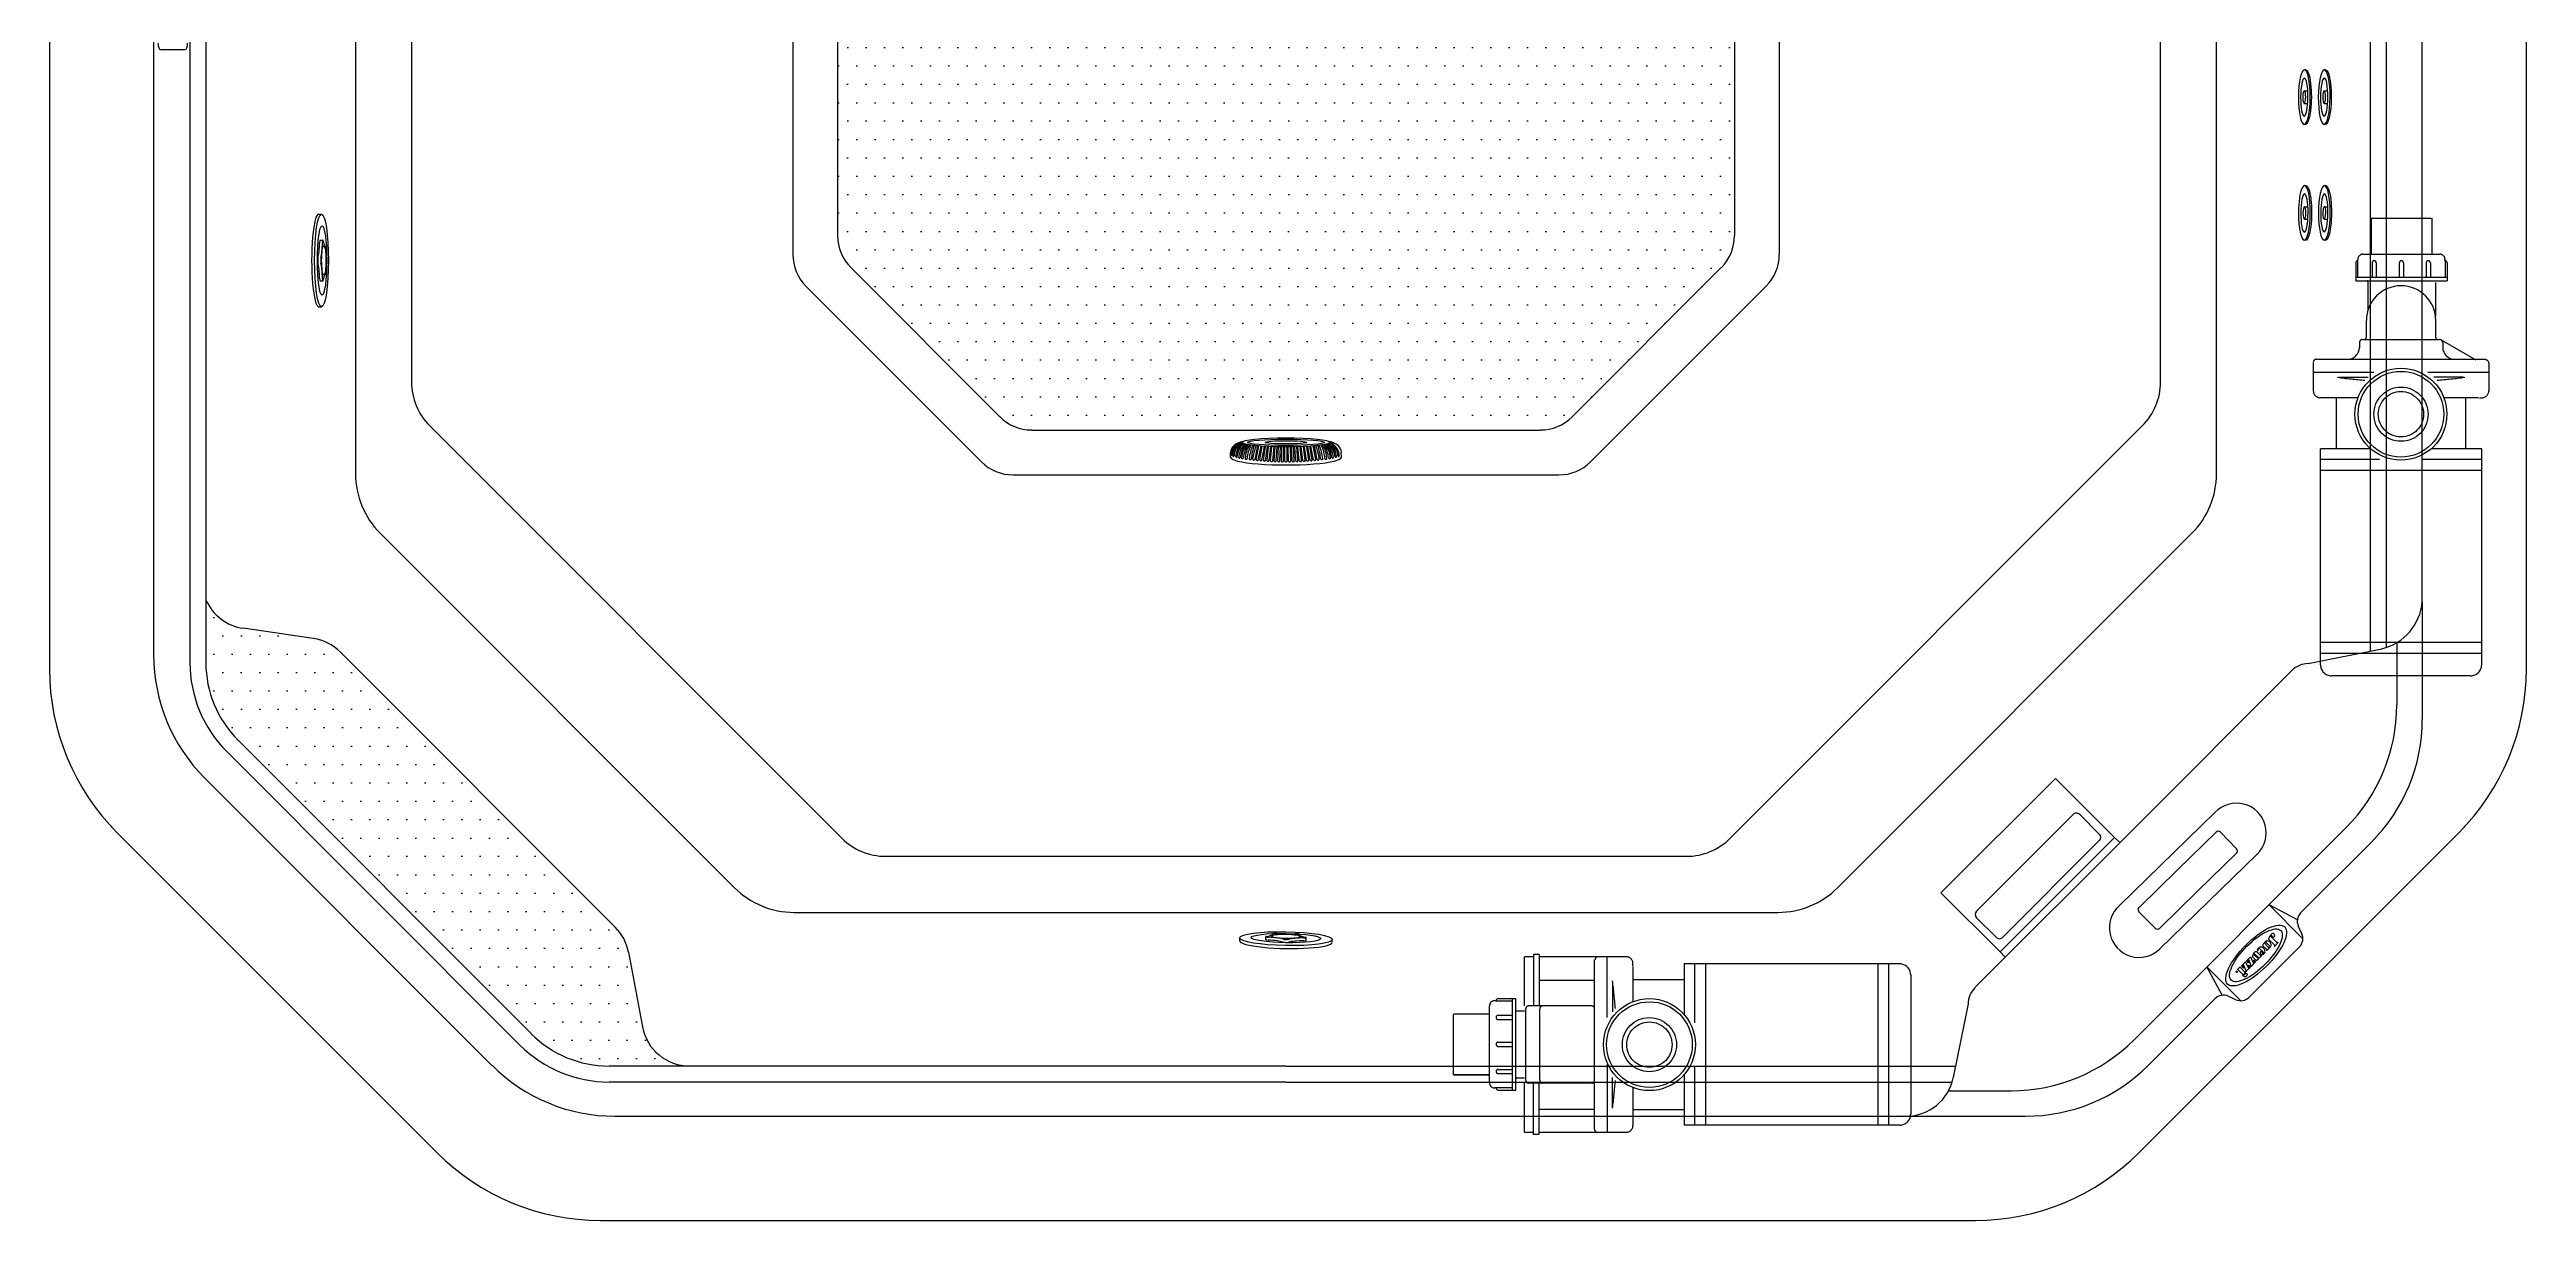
# Model space of a CAD drawing. Header units: millimetres. Extents: x -1154.83 to -1152.69, y 2257 to 2259.14.
# Drawn here: x -1154.829 to -1152.689, y 2256.999 to 2258.011 of the extents above; entities that cross this region are included whole.
import ezdxf
from ezdxf.enums import TextEntityAlignment as Align

# ---------------------------------------------------------------- set-up
doc = ezdxf.new("R2010")
doc.units = ezdxf.units.MM
doc.header["$LTSCALE"] = 10
doc.linetypes.add('HIDDEN', pattern=[0.375, 0.25, -0.125])
doc.layers.add('dim2', color=1, linetype='Continuous')
doc.layers.add('jacuzzi', color=1, linetype='Continuous')
doc.styles.add('ROMANS', font='romans', dxfattribs={"height": 4})
pattern_1 = [(0, (0.64739, 0), (0.0079375, 0.015875), [0, -0.015875])]

msp = doc.modelspace()

# ---------------------------------------------------------------- hatches: boundary and pattern name
at = {"layer": 'dim2'}
h = msp.add_hatch(dxfattribs=at)
h.set_pattern_fill('DOTS', color=256, scale=0.01, style=0)
h.set_pattern_definition(pattern_1)
h.paths.add_polyline_path([(-1154.1485, 2257.8497, 0.198912), (-1154.1372, 2257.8223), (-1154.0082, 2257.6934, 0.198912), (-1153.9808, 2257.682), (-1153.5413, 2257.682, 0.198912), (-1153.5139, 2257.6934), (-1153.385, 2257.8223, 0.198912), (-1153.3736, 2257.8497), (-1153.3736, 2258.2892, 0.198912), (-1153.385, 2258.3166), (-1153.5139, 2258.4456, 0.198912), (-1153.5413, 2258.4569), (-1153.9808, 2258.4569, 0.198912), (-1154.0082, 2258.4456), (-1154.1372, 2258.3166, 0.198912), (-1154.1485, 2258.2892)])
h = msp.add_hatch(dxfattribs=at)
h.set_pattern_fill('DOTS', color=256, scale=0.01, style=0)
h.set_pattern_definition(pattern_1)
h.paths.add_polyline_path([(-1154.4131, 2257.1607, 0.198948), (-1154.3459, 2257.1328), (-1154.2763, 2257.1328, -0.360656), (-1154.3171, 2257.1667), (-1154.3292, 2257.2312, 0.069464), (-1154.3329, 2257.242, 0.080608), (-1154.3407, 2257.2528), (-1154.5781, 2257.4902, 0.198908), (-1154.6074, 2257.5024, -0.035992), (-1154.6015, 2257.502), (-1154.6622, 2257.5108, -0.260397), (-1154.6943, 2257.5354), (-1154.6943, 2257.4813, 0.198876), (-1154.6665, 2257.4141)])

# ---------------------------------------------------------------- linework, layer by layer
at = {"layer": 'jacuzzi'}
for p, q in [((-1154.7394, 2258.6512), (-1154.7394, 2257.4878)), ((-1152.7794, 2257.5338), (-1152.7794, 2258.6512)), ((-1154.565, 2258.4947), (-1154.565, 2257.6443)), ((-1154.5166, 2258.4155), (-1154.5166, 2257.7235)), ((-1154.1873, 2258.3053), (-1154.1873, 2257.8337)), ((-1153.3349, 2258.3053), (-1153.3349, 2257.8337)), ((-1154.1485, 2258.2892), (-1154.1485, 2257.8497)), ((-1153.3736, 2258.2892), (-1153.3736, 2257.8497)), ((-1154.7082, 2258.0695), (-1154.7082, 2257.4813)), ((-1154.6943, 2258.0695), (-1154.6943, 2257.4813)), ((-1153.0055, 2257.7235), (-1153.0055, 2258.0695)), ((-1152.9571, 2257.6443), (-1152.9571, 2258.0695)), ((-1152.8244, 2258.0695), (-1152.8244, 2257.4911)), ((-1152.8106, 2258.0695), (-1152.8106, 2257.4939)), ((-1154.7335, 2258.0106), (-1154.7123, 2258.0106)), ((-1152.8801, 2257.993), (-1152.8812, 2257.993)), ((-1152.8629, 2257.993), (-1152.864, 2257.9931)), ((-1152.8814, 2257.964), (-1152.8784, 2257.964)), ((-1152.8813, 2257.9749), (-1152.8783, 2257.9749)), ((-1152.8642, 2257.964), (-1152.8612, 2257.964)), ((-1152.8641, 2257.9749), (-1152.8611, 2257.9749)), ((-1152.8804, 2257.9459), (-1152.8815, 2257.9459)), ((-1152.8632, 2257.9459), (-1152.8643, 2257.9459)), ((-1152.88, 2257.893), (-1152.881, 2257.893)), ((-1152.8628, 2257.893), (-1152.8638, 2257.8931)), ((-1152.8812, 2257.8749), (-1152.8782, 2257.8749)), ((-1152.864, 2257.8749), (-1152.861, 2257.8749)), ((-1154.5969, 2257.8685), (-1154.5944, 2257.8685)), ((-1152.8812, 2257.864), (-1152.8783, 2257.864)), ((-1152.864, 2257.864), (-1152.8611, 2257.864)), ((-1154.5956, 2257.8459), (-1154.5931, 2257.8459)), ((-1152.8803, 2257.8459), (-1152.8813, 2257.8459)), ((-1152.8631, 2257.8459), (-1152.8641, 2257.8459)), ((-1154.5956, 2257.811), (-1154.5929, 2257.811)), ((-1154.1372, 2257.8223), (-1154.0082, 2257.6934)), ((-1153.5139, 2257.6934), (-1153.385, 2257.8223)), ((-1154.5969, 2257.7885), (-1154.5944, 2257.7885)), ((-1154.1759, 2257.8063), (-1154.0243, 2257.6546)), ((-1153.4979, 2257.6546), (-1153.3462, 2257.8063)), ((-1154.1448, 2257.3295), (-1154.501, 2257.6858)), ((-1154.1448, 2257.3295), (-1154.501, 2257.6858)), ((-1153.9808, 2257.682), (-1153.5413, 2257.682)), ((-1153.3774, 2257.3295), (-1153.0211, 2257.6858)), ((-1153.8089, 2257.6585), (-1153.8089, 2257.6626)), ((-1153.8089, 2257.6585), (-1153.8089, 2257.6626)), ((-1153.7868, 2257.6565), (-1153.7845, 2257.6683)), ((-1153.785, 2257.6563), (-1153.7826, 2257.6681)), ((-1153.7837, 2257.6562), (-1153.7817, 2257.6681)), ((-1153.7819, 2257.6561), (-1153.7798, 2257.6679)), ((-1153.7806, 2257.656), (-1153.7789, 2257.6679)), ((-1153.7788, 2257.6558), (-1153.777, 2257.6678)), ((-1153.7775, 2257.6558), (-1153.7761, 2257.6677)), ((-1153.7757, 2257.6556), (-1153.7742, 2257.6677)), ((-1153.7744, 2257.6556), (-1153.7733, 2257.6676)), ((-1153.7726, 2257.6555), (-1153.7714, 2257.6676)), ((-1153.7713, 2257.6554), (-1153.7705, 2257.6675)), ((-1153.7695, 2257.6554), (-1153.7686, 2257.6675)), ((-1153.7682, 2257.6553), (-1153.7676, 2257.6675)), ((-1153.7663, 2257.6553), (-1153.7657, 2257.6675)), ((-1153.7651, 2257.6553), (-1153.7648, 2257.6674)), ((-1153.7632, 2257.6552), (-1153.7629, 2257.6674)), ((-1153.762, 2257.6552), (-1153.762, 2257.6674)), ((-1153.7601, 2257.6552), (-1153.7601, 2257.6674)), ((-1153.7589, 2257.6552), (-1153.7592, 2257.6674)), ((-1153.757, 2257.6553), (-1153.7573, 2257.6674)), ((-1153.7558, 2257.6553), (-1153.7564, 2257.6675)), ((-1153.7539, 2257.6553), (-1153.7545, 2257.6675)), ((-1153.7527, 2257.6554), (-1153.7536, 2257.6675)), ((-1153.7508, 2257.6554), (-1153.7517, 2257.6675)), ((-1153.7496, 2257.6555), (-1153.7508, 2257.6676)), ((-1153.7477, 2257.6556), (-1153.7489, 2257.6676)), ((-1153.7465, 2257.6556), (-1153.748, 2257.6677)), ((-1153.7446, 2257.6558), (-1153.7461, 2257.6677)), ((-1153.7434, 2257.6558), (-1153.7451, 2257.6678)), ((-1153.7415, 2257.656), (-1153.7432, 2257.6679)), ((-1153.7403, 2257.6561), (-1153.7423, 2257.6679)), ((-1153.7384, 2257.6562), (-1153.7404, 2257.6681)), ((-1153.7372, 2257.6563), (-1153.7395, 2257.6681)), ((-1153.7353, 2257.6565), (-1153.7376, 2257.6683)), ((-1153.7132, 2257.6585), (-1153.7133, 2257.6626)), ((-1153.9969, 2257.6433), (-1153.5253, 2257.6433)), ((-1154.2376, 2257.2868), (-1154.5438, 2257.5929)), ((-1153.2845, 2257.2868), (-1152.9784, 2257.5929)), ((-1152.7794, 2257.5338), (-1152.7794, 2257.4322)), ((-1154.6015, 2257.502), (-1154.6622, 2257.5108)), ((-1154.3407, 2257.2528), (-1154.5781, 2257.4902)), ((-1152.8779, 2257.4803), (-1152.8143, 2257.4931)), ((-1152.8014, 2257.4985), (-1152.8014, 2257.4446)), ((-1152.892, 2257.4744), (-1153.029, 2257.3375)), ((-1154.6763, 2257.4043), (-1154.4229, 2257.1509)), ((-1154.6665, 2257.4141), (-1154.4131, 2257.1607)), ((-1154.6954, 2257.3817), (-1154.4471, 2257.1334)), ((-1153.1952, 2257.2823), (-1153.0963, 2257.3812)), ((-1153.0453, 2257.3303), (-1153.0963, 2257.3812)), ((-1153.1659, 2257.2005), (-1153.029, 2257.3375)), ((-1153.1644, 2257.2666), (-1153.081, 2257.35)), ((-1153.0584, 2257.3331), (-1153.0753, 2257.35)), ((-1153.0411, 2257.2713), (-1152.9585, 2257.3517)), ((-1152.8453, 2257.3385), (-1153.0284, 2257.1554)), ((-1153.1442, 2257.2314), (-1153.0453, 2257.3303)), ((-1153.1442, 2257.2314), (-1153.0453, 2257.3303)), ((-1153.1419, 2257.244), (-1153.0584, 2257.3275)), ((-1153.0411, 2257.326), (-1153.0453, 2257.3303)), ((-1153.0063, 2257.2338), (-1152.9219, 2257.3159)), ((-1152.9908, 2257.3023), (-1152.9575, 2257.3347)), ((-1152.9732, 2257.2842), (-1152.9398, 2257.3166)), ((-1152.9538, 2257.3347), (-1152.9398, 2257.3203)), ((-1152.8845, 2257.265), (-1152.8233, 2257.3262)), ((-1154.1071, 2257.3139), (-1153.7611, 2257.3139)), ((-1154.1071, 2257.3139), (-1153.415, 2257.3139)), ((-1152.9908, 2257.3023), (-1153.0241, 2257.2698)), ((-1153.1442, 2257.2314), (-1153.1952, 2257.2823)), ((-1152.9732, 2257.2842), (-1153.0065, 2257.2517)), ((-1152.8825, 2257.2427), (-1152.9118, 2257.272)), ((-1152.8873, 2257.259), (-1152.9118, 2257.272)), ((-1154.1862, 2257.2655), (-1153.3359, 2257.2655)), ((-1154.1739, 2257.2655), (-1153.7611, 2257.2655)), ((-1153.1475, 2257.244), (-1153.1644, 2257.2609)), ((-1153.0242, 2257.2661), (-1153.0102, 2257.2518)), ((-1152.8834, 2257.2471), (-1152.8865, 2257.2538)), ((-1154.3292, 2257.2312), (-1154.3171, 2257.1667)), ((-1153.8011, 2257.241), (-1153.8011, 2257.2435)), ((-1153.7786, 2257.2419), (-1153.7786, 2257.2444)), ((-1153.7436, 2257.2413), (-1153.7436, 2257.2441)), ((-1153.7211, 2257.2397), (-1153.7211, 2257.2422)), ((-1153.1399, 2257.2271), (-1153.1442, 2257.2314)), ((-1152.8854, 2257.2358), (-1152.9292, 2257.1921)), ((-1152.919, 2257.228), (-1152.9221, 2257.2311)), ((-1152.919, 2257.228), (-1152.9221, 2257.2311)), ((-1152.9219, 2257.2327), (-1152.9215, 2257.2324)), ((-1152.9219, 2257.2327), (-1152.9215, 2257.2324)), ((-1152.9196, 2257.2341), (-1152.9168, 2257.2313)), ((-1152.9196, 2257.2341), (-1152.9168, 2257.2313)), ((-1152.9137, 2257.2334), (-1152.9173, 2257.237)), ((-1152.9137, 2257.2334), (-1152.9173, 2257.237)), ((-1152.916, 2257.2389), (-1152.9162, 2257.2391)), ((-1152.916, 2257.2389), (-1152.9162, 2257.2391)), ((-1152.914, 2257.2329), (-1152.9137, 2257.2332)), ((-1152.914, 2257.2329), (-1152.9137, 2257.2332)), ((-1152.9138, 2257.2326), (-1152.914, 2257.2327)), ((-1152.9138, 2257.2326), (-1152.914, 2257.2327)), ((-1152.9116, 2257.2345), (-1152.9136, 2257.2326)), ((-1152.9116, 2257.2345), (-1152.9136, 2257.2326)), ((-1152.9069, 2257.2371), (-1152.9121, 2257.2423)), ((-1152.9069, 2257.2371), (-1152.9121, 2257.2423)), ((-1152.9117, 2257.2348), (-1152.9116, 2257.2347)), ((-1152.9117, 2257.2348), (-1152.9116, 2257.2347)), ((-1152.9104, 2257.2449), (-1152.9048, 2257.2393)), ((-1152.9104, 2257.2449), (-1152.9048, 2257.2393)), ((-1152.9072, 2257.2367), (-1152.9069, 2257.2371)), ((-1152.9072, 2257.2367), (-1152.9069, 2257.2371)), ((-1152.9071, 2257.2364), (-1152.9072, 2257.2365)), ((-1152.9071, 2257.2364), (-1152.9072, 2257.2365)), ((-1152.9042, 2257.2391), (-1152.9069, 2257.2364)), ((-1152.9042, 2257.2391), (-1152.9069, 2257.2364)), ((-1152.9046, 2257.2393), (-1152.9045, 2257.2394)), ((-1152.9046, 2257.2393), (-1152.9045, 2257.2394)), ((-1152.9043, 2257.2394), (-1152.9042, 2257.2393)), ((-1152.9043, 2257.2394), (-1152.9042, 2257.2393)), ((-1152.9361, 2257.1892), (-1152.9654, 2257.2185)), ((-1152.9524, 2257.194), (-1152.9654, 2257.2185)), ((-1152.9366, 2257.2185), (-1152.939, 2257.2161)), ((-1152.939, 2257.216), (-1152.9389, 2257.2159)), ((-1152.9365, 2257.2185), (-1152.9364, 2257.2184)), ((-1152.9357, 2257.2193), (-1152.934, 2257.2176)), ((-1152.9322, 2257.2228), (-1152.9356, 2257.2193)), ((-1152.934, 2257.2204), (-1152.9315, 2257.2148)), ((-1152.9337, 2257.2178), (-1152.9339, 2257.2176)), ((-1152.9321, 2257.2227), (-1152.9296, 2257.2172)), ((-1152.9278, 2257.2183), (-1152.9314, 2257.2148)), ((-1152.9279, 2257.2271), (-1152.9313, 2257.2237)), ((-1152.9279, 2257.2271), (-1152.9313, 2257.2237)), ((-1152.9313, 2257.2236), (-1152.9297, 2257.222)), ((-1152.9296, 2257.2247), (-1152.9271, 2257.2191)), ((-1152.9293, 2257.2222), (-1152.9296, 2257.222)), ((-1152.9293, 2257.2198), (-1152.9295, 2257.2196)), ((-1152.9278, 2257.2184), (-1152.9292, 2257.2198)), ((-1152.9278, 2257.2271), (-1152.9253, 2257.2215)), ((-1152.9235, 2257.2227), (-1152.927, 2257.2191)), ((-1152.9249, 2257.2241), (-1152.9251, 2257.2239)), ((-1152.9249, 2257.2241), (-1152.9251, 2257.2239)), ((-1152.9235, 2257.2228), (-1152.9248, 2257.2241)), ((-1152.921, 2257.2252), (-1152.9226, 2257.2236)), ((-1152.921, 2257.2252), (-1152.9226, 2257.2236)), ((-1152.9183, 2257.2279), (-1152.9203, 2257.2259)), ((-1152.9183, 2257.2279), (-1152.9203, 2257.2259)), ((-1152.9186, 2257.2282), (-1152.9189, 2257.228)), ((-1152.9186, 2257.2282), (-1152.9189, 2257.228)), ((-1152.9185, 2257.2282), (-1152.9183, 2257.228)), ((-1152.9185, 2257.2282), (-1152.9183, 2257.228)), ((-1153.1718, 2257.1864), (-1153.1846, 2257.1228)), ((-1153.0161, 2257.1334), (-1152.9584, 2257.1911)), ((-1152.9404, 2257.1901), (-1152.9472, 2257.1931)), ((-1153.7611, 2257.1328), (-1154.3459, 2257.1328)), ((-1153.7611, 2257.1328), (-1153.1826, 2257.1328)), ((-1153.7611, 2257.119), (-1154.3459, 2257.119)), ((-1153.7611, 2257.119), (-1153.1856, 2257.119)), ((-1153.1887, 2257.1115), (-1153.1345, 2257.1115)), ((-1154.341, 2257.0895), (-1153.2253, 2257.0895)), ((-1153.2253, 2257.0895), (-1153.1221, 2257.0895))]:
    msp.add_line(p, q, dxfattribs=at)
at = {"layer": 'jacuzzi', "linetype": 'HIDDEN'}
for p, q in [((-1152.8236, 2257.8649), (-1152.8236, 2257.8339)), ((-1152.8236, 2257.8649), (-1152.8236, 2257.8339)), ((-1152.8236, 2257.8649), (-1152.7717, 2257.8649)), ((-1152.8236, 2257.8649), (-1152.7754, 2257.8649)), ((-1152.7791, 2257.8649), (-1152.7754, 2257.8649)), ((-1152.7754, 2257.8649), (-1152.7717, 2257.8649)), ((-1152.7712, 2257.8649), (-1152.7712, 2257.8339)), ((-1152.8351, 2257.814), (-1152.8351, 2257.8294)), ((-1152.8306, 2257.8339), (-1152.7643, 2257.8339)), ((-1152.8306, 2257.8339), (-1152.7642, 2257.8339)), ((-1152.7598, 2257.8282), (-1152.7598, 2257.8294)), ((-1152.7597, 2257.8282), (-1152.7597, 2257.8294)), ((-1152.8369, 2257.814), (-1152.7579, 2257.814)), ((-1152.8369, 2257.811), (-1152.7579, 2257.811)), ((-1152.8264, 2257.8103), (-1152.8264, 2257.8098)), ((-1152.8263, 2257.8095), (-1152.8263, 2257.7858)), ((-1152.7679, 2257.8095), (-1152.7679, 2257.7803)), ((-1152.7597, 2257.8282), (-1152.7597, 2257.814)), ((-1152.8277, 2257.7618), (-1152.8277, 2257.7766)), ((-1152.7676, 2257.7618), (-1152.7676, 2257.7766)), ((-1152.8707, 2257.7431), (-1152.7247, 2257.7431)), ((-1152.8337, 2257.7575), (-1152.8337, 2257.7531)), ((-1152.8308, 2257.7603), (-1152.7646, 2257.7603)), ((-1152.7631, 2257.7599), (-1152.7332, 2257.7426)), ((-1152.7617, 2257.7575), (-1152.7617, 2257.7535)), ((-1152.8735, 2257.7398), (-1152.8735, 2257.7313)), ((-1152.8735, 2257.7326), (-1152.8735, 2257.7159)), ((-1152.8735, 2257.7326), (-1152.8735, 2257.7159)), ((-1152.8735, 2257.732), (-1152.8211, 2257.732)), ((-1152.8518, 2257.7276), (-1152.8262, 2257.7276)), ((-1152.7745, 2257.732), (-1152.7218, 2257.732)), ((-1152.7438, 2257.7276), (-1152.7694, 2257.7276)), ((-1152.7218, 2257.7398), (-1152.7218, 2257.7157)), ((-1152.8654, 2257.7099), (-1152.8675, 2257.7099)), ((-1152.8654, 2257.7099), (-1152.8675, 2257.7099)), ((-1152.8538, 2257.7099), (-1152.8538, 2257.6658)), ((-1152.7418, 2257.6658), (-1152.7418, 2257.7099)), ((-1152.73, 2257.7099), (-1152.7279, 2257.7099)), ((-1152.73, 2257.7099), (-1152.7279, 2257.7099)), ((-1152.8673, 2257.4794), (-1152.8673, 2257.6658)), ((-1152.8238, 2257.6658), (-1152.8673, 2257.6658)), ((-1152.8538, 2257.6658), (-1152.8673, 2257.6658)), ((-1152.728, 2257.6658), (-1152.7717, 2257.6658)), ((-1152.7301, 2257.6658), (-1152.7658, 2257.6658)), ((-1152.728, 2257.6658), (-1152.7658, 2257.6658)), ((-1152.7301, 2257.6658), (-1152.7658, 2257.6658)), ((-1152.728, 2257.4794), (-1152.728, 2257.6658)), ((-1152.8164, 2257.6567), (-1152.8673, 2257.6567)), ((-1152.728, 2257.6472), (-1152.8673, 2257.6472)), ((-1152.728, 2257.6567), (-1152.7791, 2257.6567)), ((-1152.728, 2257.4985), (-1152.8673, 2257.4985)), ((-1152.728, 2257.489), (-1152.8673, 2257.489)), ((-1152.7376, 2257.4699), (-1152.8578, 2257.4699)), ((-1153.5549, 2257.1847), (-1153.5549, 2257.2272)), ((-1153.5473, 2257.2272), (-1153.5549, 2257.2272)), ((-1153.5473, 2257.2292), (-1153.5473, 2257.1847)), ((-1153.5425, 2257.2292), (-1153.5473, 2257.2292)), ((-1153.5425, 2257.2292), (-1153.5425, 2257.1847)), ((-1153.5425, 2257.2273), (-1153.4671, 2257.2273)), ((-1153.4945, 2257.0784), (-1153.4945, 2257.2244)), ((-1153.4835, 2257.1746), (-1153.4835, 2257.2273)), ((-1153.4613, 2257.2191), (-1153.4613, 2257.2212)), ((-1153.4613, 2257.2191), (-1153.4613, 2257.2212)), ((-1153.2309, 2257.2211), (-1153.4172, 2257.2211)), ((-1153.4172, 2257.2211), (-1153.4172, 2257.1774)), ((-1153.4172, 2257.2211), (-1153.4172, 2257.1833)), ((-1153.4172, 2257.219), (-1153.4172, 2257.1833)), ((-1153.4172, 2257.219), (-1153.4172, 2257.1833)), ((-1153.4082, 2257.2211), (-1153.4082, 2257.17)), ((-1153.3986, 2257.2211), (-1153.3986, 2257.0818)), ((-1153.2499, 2257.2211), (-1153.2499, 2257.0818)), ((-1153.2404, 2257.2211), (-1153.2404, 2257.0818)), ((-1153.2213, 2257.2115), (-1153.2213, 2257.0913)), ((-1153.5796, 2257.1892), (-1153.5808, 2257.1892)), ((-1153.5796, 2257.1892), (-1153.5808, 2257.1892)), ((-1153.5796, 2257.1892), (-1153.5654, 2257.1892)), ((-1153.5654, 2257.1121), (-1153.5654, 2257.191)), ((-1153.5624, 2257.1121), (-1153.5624, 2257.191)), ((-1153.5425, 2257.2071), (-1153.4945, 2257.2071)), ((-1153.479, 2257.2053), (-1153.479, 2257.1797)), ((-1153.4172, 2257.2073), (-1153.4613, 2257.2073)), ((-1153.6163, 2257.1778), (-1153.5853, 2257.1778)), ((-1153.6163, 2257.1254), (-1153.6163, 2257.1773)), ((-1153.6163, 2257.1736), (-1153.6163, 2257.1772)), ((-1153.6163, 2257.1699), (-1153.6163, 2257.1736)), ((-1153.6163, 2257.1253), (-1153.6163, 2257.1736)), ((-1153.5853, 2257.1184), (-1153.5853, 2257.1847)), ((-1153.5853, 2257.1184), (-1153.5853, 2257.1847)), ((-1153.5624, 2257.1805), (-1153.5549, 2257.1805)), ((-1153.5539, 2257.1205), (-1153.5539, 2257.1823)), ((-1153.4969, 2257.1847), (-1153.5515, 2257.1847)), ((-1153.5419, 2257.1205), (-1153.5419, 2257.1823)), ((-1153.6163, 2257.1254), (-1153.5853, 2257.1254)), ((-1153.6163, 2257.1253), (-1153.5853, 2257.1253)), ((-1153.5624, 2257.1225), (-1153.5549, 2257.1225)), ((-1153.5617, 2257.1226), (-1153.5612, 2257.1226)), ((-1153.4832, 2257.0756), (-1153.4832, 2257.1346)), ((-1153.479, 2257.0973), (-1153.479, 2257.1229)), ((-1153.4172, 2257.1253), (-1153.4172, 2257.0818)), ((-1153.4082, 2257.1327), (-1153.4082, 2257.0818)), ((-1153.5654, 2257.1139), (-1153.5808, 2257.1139)), ((-1153.5549, 2257.0756), (-1153.5549, 2257.1181)), ((-1153.4969, 2257.1181), (-1153.5515, 2257.1181)), ((-1153.5475, 2257.1181), (-1153.5475, 2257.0737)), ((-1153.5427, 2257.1181), (-1153.5427, 2257.0737)), ((-1153.5427, 2257.0957), (-1153.4945, 2257.0957)), ((-1153.4613, 2257.0953), (-1153.4172, 2257.0953)), ((-1153.4613, 2257.0837), (-1153.4613, 2257.0816)), ((-1153.4613, 2257.0837), (-1153.4613, 2257.0816)), ((-1153.4172, 2257.0953), (-1153.4172, 2257.0818)), ((-1153.2309, 2257.0818), (-1153.4172, 2257.0818)), ((-1153.5549, 2257.0756), (-1153.5475, 2257.0756)), ((-1153.5427, 2257.0737), (-1153.5475, 2257.0737)), ((-1153.5427, 2257.0756), (-1153.4673, 2257.0756)), ((-1153.4917, 2257.0756), (-1153.4832, 2257.0756)), ((-1153.4912, 2257.0756), (-1153.4827, 2257.0756)), ((-1153.4841, 2257.0756), (-1153.4673, 2257.0756))]:
    msp.add_line(p, q, dxfattribs=at)
at = {"layer": 'jacuzzi', "color": 3}
msp.add_lwpolyline([(-1153.0239, 2257.0581), (-1152.7479, 2257.3341, 0.198912), (-1152.6894, 2257.4755), (-1152.6894, 2258.6635, 0.198912), (-1152.7479, 2258.8049), (-1153.0239, 2259.0809, 0.198912), (-1153.1654, 2259.1395), (-1154.3534, 2259.1395, 0.198912), (-1154.4948, 2259.0809), (-1154.7708, 2258.8049, 0.198912), (-1154.8294, 2258.6635), (-1154.8294, 2257.4755, 0.198912), (-1154.7708, 2257.3341), (-1154.4948, 2257.0581, 0.198912), (-1154.3534, 2256.9995), (-1153.1654, 2256.9995, 0.198912)], format="xyb", close=True, dxfattribs=at)
at = {"layer": 'jacuzzi', "linetype": 'HIDDEN'}
for points in [[(-1152.8369, 2257.8264), (-1152.8369, 2257.811)], [(-1152.8227, 2257.8264), (-1152.8227, 2257.814)], [(-1152.8191, 2257.8264), (-1152.8191, 2257.814)], [(-1152.7992, 2257.8264), (-1152.7992, 2257.814)], [(-1152.7956, 2257.8264), (-1152.7956, 2257.814)], [(-1152.776, 2257.8264), (-1152.776, 2257.814)], [(-1152.7724, 2257.8264), (-1152.7724, 2257.814)], [(-1152.7579, 2257.8264), (-1152.7579, 2257.811)], [(-1152.8348, 2257.7099), (-1152.8587, 2257.7099), (-1152.8654, 2257.7099)], [(-1152.8538, 2257.7099), (-1152.8587, 2257.7099), (-1152.8654, 2257.7099)], [(-1152.7307, 2257.7099), (-1152.7607, 2257.7099)], [(-1153.4613, 2257.2184), (-1153.4613, 2257.1884)], [(-1153.5778, 2257.191), (-1153.5624, 2257.191)], [(-1153.5778, 2257.1766), (-1153.5654, 2257.1766)], [(-1153.5778, 2257.173), (-1153.5654, 2257.173)], [(-1153.5778, 2257.1534), (-1153.5654, 2257.1534)], [(-1153.5778, 2257.1498), (-1153.5654, 2257.1498)], [(-1153.5778, 2257.1299), (-1153.5654, 2257.1299)], [(-1153.5778, 2257.1263), (-1153.5654, 2257.1263)], [(-1153.5778, 2257.1121), (-1153.5624, 2257.1121)], [(-1153.4613, 2257.1143), (-1153.4613, 2257.0904), (-1153.4613, 2257.0837)], [(-1153.4613, 2257.0953), (-1153.4613, 2257.0904), (-1153.4613, 2257.0837)]]:
    msp.add_lwpolyline(points, dxfattribs=at)
at = {"layer": 'jacuzzi'}
for points in [[(-1152.9253, 2257.23, 0.062974), (-1152.9261, 2257.2274, 0.257829), (-1152.9259, 2257.2269), (-1152.9227, 2257.2236)], [(-1152.9253, 2257.23, 0.062974), (-1152.9261, 2257.2274, 0.257829), (-1152.9259, 2257.2269), (-1152.9227, 2257.2236)], [(-1152.9204, 2257.2259), (-1152.9243, 2257.2298, 0.135484), (-1152.9244, 2257.2298, 0.597309), (-1152.9249, 2257.2293, 0.11277), (-1152.9249, 2257.2292), (-1152.921, 2257.2253)], [(-1152.9204, 2257.2259), (-1152.9243, 2257.2298, 0.135484), (-1152.9244, 2257.2298, 0.597309), (-1152.9249, 2257.2293, 0.11277), (-1152.9249, 2257.2292), (-1152.921, 2257.2253)], [(-1152.9384, 2257.2159), (-1152.9345, 2257.212, -0.309408), (-1152.9344, 2257.2119, 0.090701), (-1152.9346, 2257.2111, 0.365017), (-1152.9346, 2257.211), (-1152.9344, 2257.211, 0.451807), (-1152.9342, 2257.2111, -0.178007), (-1152.9338, 2257.212)], [(-1152.9339, 2257.2119), (-1152.9319, 2257.2138, 0.414214), (-1152.9319, 2257.2139), (-1152.9322, 2257.2142, 0.414214), (-1152.9323, 2257.2142), (-1152.9325, 2257.214, -0.414214), (-1152.9326, 2257.214), (-1152.9364, 2257.2179)]]:
    msp.add_lwpolyline(points, format="xyb", dxfattribs=at)
msp.add_lwpolyline([(-1152.9152, 2257.2384), (-1152.9124, 2257.2356, 1), (-1152.9114, 2257.2366), (-1152.9142, 2257.2394, 1)], format="xyb", close=True, dxfattribs=at)
msp.add_lwpolyline([(-1152.9152, 2257.2384), (-1152.9124, 2257.2356, 1), (-1152.9114, 2257.2366), (-1152.9142, 2257.2394, 1)], format="xyb", close=True, dxfattribs=at)
at = {"layer": 'jacuzzi', "linetype": 'HIDDEN'}
for centre, radius in [((-1152.7978, 2257.6957), 0.0397), ((-1152.7978, 2257.6957), 0.037), ((-1152.7978, 2257.6957), 0.0234), ((-1152.7978, 2257.6957), 0.0196), ((-1153.4471, 2257.1513), 0.0397), ((-1153.4471, 2257.1513), 0.037), ((-1153.4471, 2257.1513), 0.0234), ((-1153.4471, 2257.1513), 0.0196)]:
    msp.add_circle(centre, radius, dxfattribs=at)
at = {"layer": 'jacuzzi'}
msp.add_circle((-1152.9396, 2257.2142), 0.000616, dxfattribs=at)
for centre, radius, start, end in [((-1154.1485, 2257.8337), 0.0387, 180, 225), ((-1154.1098, 2257.8497), 0.0387, 180, 225), ((-1153.4123, 2257.8497), 0.0387, 315, 0), ((-1153.3736, 2257.8337), 0.0387, 315, 0), ((-1154.4633, 2257.7235), 0.0533, 180, 225), ((-1154.4633, 2257.7235), 0.0533, 180, 225), ((-1153.0588, 2257.7235), 0.0533, 315, 0), ((-1153.9808, 2257.7208), 0.0387, 225, 270), ((-1153.5413, 2257.7208), 0.0387, 270, 315), ((-1154.4924, 2257.6443), 0.0726, 180, 225), ((-1153.9969, 2257.682), 0.0387, 225, 270), ((-1153.5253, 2257.682), 0.0387, 270, 315), ((-1153.0297, 2257.6443), 0.0726, 315, 0), ((-1154.6562, 2257.5519), 0.0415, 203.3716, 261.7537), ((-1152.8248, 2257.5375), 0.0456, 283.2613, 355.3683), ((-1154.5894, 2257.4878), 0.15, 180, 225), ((-1154.6074, 2257.4609), 0.0415, 45, 81.7537), ((-1154.5992, 2257.4813), 0.1089, 180, 225), ((-1154.5992, 2257.4813), 0.0951, 180, 225), ((-1152.8779, 2257.4604), 0.0199, 90, 135), ((-1152.9514, 2257.4446), 0.15, 315, 0), ((-1152.9294, 2257.4322), 0.15, 315, 0), ((-1152.9398, 2257.3342), 0.0256, 314.2233, 136.8487), ((-1153.0782, 2257.3472), 0.004, 45, 135.0079), ((-1154.1071, 2257.3672), 0.0533, 225, 270), ((-1153.415, 2257.3672), 0.0533, 270, 315), ((-1153.0612, 2257.3303), 0.004, 315.0079, 45), ((-1152.9556, 2257.3329), 0.00262, 44.2233, 134.2233), ((-1152.9417, 2257.3185), 0.00262, 314.2233, 44.2233), ((-1154.1862, 2257.3381), 0.0726, 225, 270), ((-1153.3359, 2257.3381), 0.0726, 270, 315), ((-1154.37, 2257.2235), 0.0415, 10.6715, 45), ((-1153.1616, 2257.2637), 0.004, 135.0079, 225), ((-1153.0241, 2257.2522), 0.0256, 131.5978, 314.2233), ((-1153.0223, 2257.268), 0.00262, 134.2233, 224.2233), ((-1153.0083, 2257.2536), 0.00262, 224.2233, 314.2233), ((-1152.8774, 2257.2579), 0.01, 135, 204.444), ((-1153.1447, 2257.2468), 0.004, 225, 315.0079), ((-1152.9223, 2257.2286), 0.00326, 129.0714, 154.8479), ((-1152.9223, 2257.2286), 0.00326, 129.0714, 154.8479), ((-1152.9233, 2257.2299), 0.00166, 44.9978, 132.921), ((-1152.9233, 2257.2299), 0.00166, 44.9978, 132.921), ((-1152.9183, 2257.2324), 0.00362, 160.0009, 173.9067), ((-1152.9183, 2257.2324), 0.00362, 160.0009, 173.9067), ((-1152.9218, 2257.2328), 0.0000882, 174.1289, 224.9978), ((-1152.9218, 2257.2328), 0.0000882, 174.1289, 224.9978), ((-1152.9187, 2257.2322), 0.00331, 106.6801, 154.341), ((-1152.9187, 2257.2322), 0.00331, 106.6801, 154.341), ((-1152.9215, 2257.2324), 0.0000882, 224.9978, 9.8562), ((-1152.9215, 2257.2324), 0.0000882, 224.9978, 9.8562), ((-1152.9197, 2257.2328), 0.0017, 160.2681, 189.8562), ((-1152.9197, 2257.2328), 0.0017, 160.2681, 189.8562), ((-1152.9194, 2257.2326), 0.00206, 123.575, 159.2174), ((-1152.9194, 2257.2326), 0.00206, 123.575, 159.2174), ((-1152.9202, 2257.2337), 0.000718, 39.0521, 117.5367), ((-1152.9202, 2257.2337), 0.000718, 39.0521, 117.5367), ((-1152.9187, 2257.2321), 0.00346, 352.1291, 107.2649), ((-1152.9187, 2257.2321), 0.00346, 352.1291, 107.2649), ((-1152.918, 2257.2305), 0.00138, 159.3914, 250.905), ((-1152.918, 2257.2305), 0.00138, 159.3914, 250.905), ((-1152.9184, 2257.2305), 0.00107, 335.2811, 155.7321), ((-1152.9184, 2257.2305), 0.00107, 335.2811, 155.7321), ((-1152.9178, 2257.2315), 0.00245, 254.525, 312.4996), ((-1152.9178, 2257.2315), 0.00245, 254.525, 312.4996), ((-1152.9171, 2257.2299), 0.000324, 154.0273, 269.085), ((-1152.9171, 2257.2299), 0.000324, 154.0273, 269.085), ((-1152.9117, 2257.2355), 0.0058, 141.2838, 165.084), ((-1152.9117, 2257.2355), 0.0058, 141.2838, 165.084), ((-1152.9172, 2257.2303), 0.000756, 275.7788, 321.3392), ((-1152.9172, 2257.2303), 0.000756, 275.7788, 321.3392), ((-1152.9179, 2257.2302), 0.00152, 15.4351, 44.0102), ((-1152.9179, 2257.2302), 0.00152, 15.4351, 44.0102), ((-1152.9173, 2257.2304), 0.000896, 322.1098, 12.2404), ((-1152.9173, 2257.2304), 0.000896, 322.1098, 12.2404), ((-1152.9183, 2257.2319), 0.00309, 313.5974, 353.9505), ((-1152.9183, 2257.2319), 0.00309, 313.5974, 353.9505), ((-1152.9136, 2257.2384), 0.00237, 93.3976, 169.2283), ((-1152.9136, 2257.2384), 0.00237, 93.3976, 169.2283), ((-1152.9139, 2257.2328), 0.000142, 134.9978, 224.9978), ((-1152.9139, 2257.2328), 0.000142, 134.9978, 224.9978), ((-1152.9134, 2257.2374), 0.00342, 351.3011, 96.4834), ((-1152.9134, 2257.2374), 0.00342, 351.3011, 96.4834), ((-1152.9137, 2257.2327), 0.000142, 224.9978, 314.9978), ((-1152.9137, 2257.2327), 0.000142, 224.9978, 314.9978), ((-1152.9138, 2257.2333), 0.000142, 314.9978, 44.9978), ((-1152.9138, 2257.2333), 0.000142, 314.9978, 44.9978), ((-1152.8971, 2257.2375), 0.0158, 150.5582, 161.8422), ((-1152.8971, 2257.2375), 0.0158, 150.5582, 161.8422), ((-1152.912, 2257.2424), 0.000142, 163.8209, 224.9978), ((-1152.912, 2257.2424), 0.000142, 163.8209, 224.9978), ((-1152.9116, 2257.2348), 0.0000708, 96.4531, 224.9978), ((-1152.9116, 2257.2348), 0.0000708, 96.4531, 224.9978), ((-1152.9122, 2257.237), 0.00217, 284.9208, 357.2739), ((-1152.9122, 2257.237), 0.00217, 284.9208, 357.2739), ((-1152.9117, 2257.2346), 0.000142, 314.9978, 44.9978), ((-1152.9117, 2257.2346), 0.000142, 314.9978, 44.9978), ((-1152.9062, 2257.2426), 0.00536, 125.1732, 150.4161), ((-1152.9062, 2257.2426), 0.00536, 125.1732, 150.4161), ((-1152.9101, 2257.2452), 0.000353, 111.126, 162.2007), ((-1152.9101, 2257.2452), 0.000353, 111.126, 162.2007), ((-1152.91, 2257.2451), 0.000469, 162.2007, 181.5267), ((-1152.91, 2257.2451), 0.000469, 162.2007, 181.5267), ((-1152.9101, 2257.2452), 0.000439, 185.2177, 216.1421), ((-1152.9101, 2257.2452), 0.000439, 185.2177, 216.1421), ((-1152.9101, 2257.245), 0.000515, 60.7729, 111.126), ((-1152.9101, 2257.245), 0.000515, 60.7729, 111.126), ((-1152.91, 2257.2452), 0.000353, 14.386, 60.7729), ((-1152.91, 2257.2452), 0.000353, 14.386, 60.7729), ((-1152.9083, 2257.2456), 0.00143, 194.386, 348.2354), ((-1152.9083, 2257.2456), 0.00143, 194.386, 348.2354), ((-1152.9085, 2257.2459), 0.00141, 99.8066, 125.1732), ((-1152.9085, 2257.2459), 0.00141, 99.8066, 125.1732), ((-1152.9085, 2257.2456), 0.00164, 347.9781, 99.8066), ((-1152.9085, 2257.2456), 0.00164, 347.9781, 99.8066), ((-1152.9071, 2257.2366), 0.000142, 134.9978, 224.9978), ((-1152.9071, 2257.2366), 0.000142, 134.9978, 224.9978), ((-1152.907, 2257.2365), 0.000142, 224.9978, 314.9978), ((-1152.907, 2257.2365), 0.000142, 224.9978, 314.9978), ((-1152.9047, 2257.2394), 0.000142, 224.9978, 314.9978), ((-1152.9047, 2257.2394), 0.000142, 224.9978, 314.9978), ((-1152.9044, 2257.2393), 0.000142, 44.9978, 134.9978), ((-1152.9044, 2257.2393), 0.000142, 44.9978, 134.9978), ((-1152.9043, 2257.2392), 0.000142, 314.9978, 44.9978), ((-1152.9043, 2257.2392), 0.000142, 314.9978, 44.9978), ((-1152.8925, 2257.2429), 0.01, 315, 24.444), ((-1152.9389, 2257.216), 0.0000708, 134.9978, 224.9978), ((-1152.9388, 2257.2159), 0.0000708, 224.9978, 318.6089), ((-1152.9386, 2257.2157), 0.000283, 44.9978, 138.6089), ((-1152.9365, 2257.2185), 0.0000708, 44.9978, 134.9978), ((-1152.9362, 2257.2181), 0.000283, 127.1701, 224.9978), ((-1152.9364, 2257.2183), 0.0000708, 307.1701, 44.9978), ((-1152.9356, 2257.2193), 0.0000708, 134.9978, 224.9978), ((-1152.9324, 2257.2195), 0.00203, 159.8253, 228.775), ((-1152.9327, 2257.2192), 0.00189, 139.0721, 146.2196), ((-1152.9341, 2257.2203), 0.0000882, 23.9274, 139.0721), ((-1152.934, 2257.2177), 0.0000708, 224.9978, 314.9978), ((-1152.9338, 2257.2179), 0.0000882, 314.9978, 48.775), ((-1152.9322, 2257.2227), 0.0000882, 23.9274, 134.9978), ((-1152.9314, 2257.2148), 0.0000708, 203.9274, 314.9978), ((-1152.9313, 2257.2236), 0.0000708, 134.9978, 224.9978), ((-1152.9313, 2257.2236), 0.0000708, 134.9978, 224.9978), ((-1152.928, 2257.2238), 0.00203, 159.8253, 228.775), ((-1152.9283, 2257.2235), 0.00189, 139.0721, 146.2196), ((-1152.9283, 2257.2235), 0.00189, 139.0721, 146.2196), ((-1152.9297, 2257.2247), 0.0000882, 23.9274, 139.0721), ((-1152.9297, 2257.2247), 0.0000882, 23.9274, 139.0721), ((-1152.9296, 2257.222), 0.0000708, 224.9978, 314.9978), ((-1152.9296, 2257.2172), 0.0000882, 203.9274, 305.3352), ((-1152.9294, 2257.2195), 0.0000708, 134.9978, 220.0566), ((-1152.931, 2257.2182), 0.00199, 355.1551, 40.0566), ((-1152.9302, 2257.2182), 0.00124, 305.3352, 354.0026), ((-1152.9294, 2257.2223), 0.0000882, 314.9978, 48.775), ((-1152.9292, 2257.2197), 0.0000708, 44.9978, 134.9978), ((-1152.9278, 2257.227), 0.0000882, 23.9274, 134.9978), ((-1152.9278, 2257.227), 0.0000882, 23.9274, 134.9978), ((-1152.9279, 2257.2184), 0.0000708, 314.9978, 44.9978), ((-1152.9271, 2257.2192), 0.0000708, 203.9274, 314.9978), ((-1152.9252, 2257.2216), 0.0000882, 203.9274, 305.3352), ((-1152.9259, 2257.2225), 0.00124, 305.3352, 354.0026), ((-1152.9251, 2257.2239), 0.0000708, 134.9978, 220.0566), ((-1152.9251, 2257.2239), 0.0000708, 134.9978, 220.0566), ((-1152.9266, 2257.2226), 0.00199, 355.1551, 40.0566), ((-1152.9249, 2257.2241), 0.0000708, 44.9978, 134.9978), ((-1152.9249, 2257.2241), 0.0000708, 44.9978, 134.9978), ((-1152.9235, 2257.2227), 0.0000708, 314.9978, 44.9978), ((-1152.9226, 2257.2236), 0.0000708, 224.9978, 314.9978), ((-1152.9226, 2257.2236), 0.0000708, 224.9978, 314.9978), ((-1152.921, 2257.2253), 0.0000708, 314.9978, 44.9978), ((-1152.921, 2257.2253), 0.0000708, 314.9978, 44.9978), ((-1152.9203, 2257.2259), 0.0000708, 224.9978, 314.9978), ((-1152.9203, 2257.2259), 0.0000708, 224.9978, 314.9978), ((-1152.9189, 2257.228), 0.0000708, 224.9978, 314.9978), ((-1152.9189, 2257.228), 0.0000708, 224.9978, 314.9978), ((-1152.9186, 2257.2282), 0.0000708, 44.9978, 134.9978), ((-1152.9186, 2257.2282), 0.0000708, 44.9978, 134.9978), ((-1152.9183, 2257.2279), 0.0000708, 314.9978, 44.9978), ((-1152.9183, 2257.2279), 0.0000708, 314.9978, 44.9978), ((-1153.1518, 2257.1864), 0.0199, 135, 180), ((-1152.9513, 2257.184), 0.01, 65.556, 135), ((-1152.9363, 2257.1992), 0.01, 245.556, 315), ((-1154.2763, 2257.1743), 0.0415, 190.6715, 270), ((-1154.3459, 2257.2279), 0.1089, 225, 270), ((-1154.3459, 2257.2279), 0.0951, 225, 270), ((-1153.1345, 2257.2615), 0.15, 270, 315), ((-1154.341, 2257.2395), 0.15, 225, 270), ((-1153.2253, 2257.131), 0.0415, 270, 348.5547), ((-1153.1221, 2257.2395), 0.15, 270, 315)]:
    msp.add_arc(centre, radius, start, end, dxfattribs=at)
at = {"layer": 'jacuzzi', "linetype": 'HIDDEN'}
for centre, radius, start, end in [((-1152.8306, 2257.8294), 0.0045, 90, 180), ((-1152.7642, 2257.8294), 0.0045, 0, 90), ((-1152.8351, 2257.8264), 0.0018, 90, 180), ((-1152.8271, 2257.8103), 0.000743, 0, 75.1417), ((-1152.8209, 2257.8264), 0.0018, 0, 180), ((-1152.7974, 2257.8264), 0.0018, 0, 180), ((-1152.7742, 2257.8264), 0.0018, 0, 180), ((-1152.7597, 2257.8264), 0.0018, 0, 90), ((-1152.7977, 2257.7766), 0.03, 0, 180), ((-1152.8707, 2257.7403), 0.00286, 90, 180), ((-1152.8441, 2257.7535), 0.0104, 270, 0), ((-1152.8308, 2257.7575), 0.00286, 90, 180), ((-1152.8292, 2257.7618), 0.00145, 270, 0), ((-1152.7662, 2257.7618), 0.00145, 180, 270), ((-1152.7646, 2257.7575), 0.00286, 0, 90), ((-1152.7513, 2257.7535), 0.0104, 180, 270), ((-1152.7973, 2258.1418), 0.4179, 262.3703, 265.6636), ((-1152.7982, 2258.1418), 0.4179, 274.3364, 277.6297), ((-1152.7247, 2257.7398), 0.00286, 0, 90), ((-1152.8675, 2257.7159), 0.00601, 180, 270), ((-1152.8675, 2257.7159), 0.00601, 180, 270), ((-1152.7279, 2257.7159), 0.00601, 270, 0), ((-1152.7279, 2257.7159), 0.00601, 270, 0), ((-1152.8578, 2257.4794), 0.00954, 180, 270), ((-1152.7376, 2257.4794), 0.00954, 270, 0), ((-1153.4912, 2257.2244), 0.00286, 90, 180), ((-1153.4673, 2257.2212), 0.00601, 0, 90), ((-1153.4673, 2257.2212), 0.00601, 0, 90), ((-1153.2309, 2257.2115), 0.00954, 0, 90), ((-1153.5808, 2257.1847), 0.0045, 90, 180), ((-1153.5778, 2257.1892), 0.0018, 90, 180), ((-1153.8932, 2257.1509), 0.4179, 4.3364, 7.6297), ((-1153.5778, 2257.1748), 0.0018, 90, 270), ((-1153.5515, 2257.1823), 0.0024, 90, 180), ((-1153.5395, 2257.1823), 0.0024, 90, 180), ((-1153.4969, 2257.1823), 0.0024, 0, 90), ((-1153.5778, 2257.1516), 0.0018, 90, 270), ((-1153.5778, 2257.1281), 0.0018, 90, 270), ((-1153.5617, 2257.1218), 0.000743, 90, 180), ((-1153.5808, 2257.1184), 0.0045, 180, 270), ((-1153.5778, 2257.1139), 0.0018, 180, 270), ((-1153.5515, 2257.1205), 0.0024, 180, 270), ((-1153.5395, 2257.1205), 0.0024, 180, 270), ((-1153.4969, 2257.1205), 0.0024, 270, 0), ((-1153.8932, 2257.1518), 0.4179, 352.3703, 355.6636), ((-1153.4673, 2257.0816), 0.00601, 270, 0), ((-1153.4673, 2257.0816), 0.00601, 270, 0), ((-1153.2309, 2257.0913), 0.00954, 270, 0), ((-1153.4917, 2257.0784), 0.00286, 180, 270), ((-1153.4917, 2257.0784), 0.00286, 180, 270)]:
    msp.add_arc(centre, radius, start, end, dxfattribs=at)
at = {"layer": 'jacuzzi'}
for centre, major_axis, ratio, start_param, end_param in [((-1154.7335, 2258.016), (0, 0.00545), 0.4, 1.570796, 3.141593), ((-1154.7123, 2258.016), (0, 0.00545), 0.4, 3.141593, 4.712389), ((-1154.5969, 2257.8285), (0, 0.04), 0.15, 0, 3.141593), ((-1154.5944, 2257.8285), (0, 0.04), 0.15, -1.570796, 4.712389), ((-1154.5939, 2257.8285), (0, 0.03), 0.133333, 4.712389, 10.995574), ((-1154.5972, 2257.8285), (0, 0.00268), 0.15, 0.506677, 2.634916), ((-1154.5988, 2257.8474), (0, 0.019), 0.15, 3.648269, 4.519872), ((-1154.5956, 2257.8433), (0, 0.00268), 0.15, 0, 1.378279), ((-1154.5947, 2257.8285), (0, 0.00268), 0.15, 0.506677, 2.634916), ((-1154.5963, 2257.8474), (0, 0.019), 0.15, 3.648269, 4.519872), ((-1154.5924, 2257.8285), (0, 0.0125), 0.15, -1.570796, 4.712389), ((-1154.5931, 2257.8433), (0, 0.00268), 0.15, -0.74996, 1.378279), ((-1154.5909, 2257.8591), (0, 0.019), 0.15, 2.391632, 3.263235), ((-1154.5905, 2257.8376), (0, 0.00268), 0.15, 4.276588, 6.404827), ((-1154.5876, 2257.8285), (0, 0.019), 0.15, 1.134995, 2.006598), ((-1154.5988, 2257.8095), (0, 0.019), 0.15, -1.378279, -0.506677), ((-1154.5956, 2257.8136), (0, 0.00268), 0.15, 1.763314, 3.141593), ((-1154.5963, 2257.8095), (0, 0.019), 0.15, -1.378279, -0.506677), ((-1154.5931, 2257.8136), (0, 0.00268), 0.15, 1.763314, 3.891553), ((-1154.5909, 2257.7978), (0, 0.019), 0.15, -0.121642, 0.74996), ((-1154.5905, 2257.8193), (0, 0.00268), 0.15, 3.019951, 5.14819), ((-1153.793, 2257.6618), (-0.0157, 0), 0.7, -1.167241, 0.129394), ((-1153.7611, 2257.6585), (0.0479, 0), 0.138815, 3.139581, 6.286647), ((-1153.7946, 2257.6625), (0.0143, 0), 0.7, 1.841163, 3.132866), ((-1153.8082, 2257.6604), (-0.000416, 0), 0.7, 0.090665, 3.129019), ((-1153.7906, 2257.6612), (0.0172, 0), 0.7, 2.0844, 3.210572), ((-1153.7863, 2257.6602), (-0.0208, 0), 0.7, -0.910513, 0.028721), ((-1153.8065, 2257.6597), (-0.000585, 0), 0.7, -0.37838, 3.013842), ((-1153.7827, 2257.6597), (0.0232, 0), 0.7, 2.344517, 3.145644), ((-1153.804, 2257.6589), (-0.000585, 0), 0.7, -0.37838, 3.013842), ((-1153.7771, 2257.6585), (-0.0275, 0), 0.7, -0.686254, -0.029231), ((-1153.7719, 2257.6577), (0.0316, 0), 0.7, 2.532603, 3.088877), ((-1153.8014, 2257.6583), (-0.00074, 0), 0.7, -0.293364, 2.920991), ((-1153.7669, 2257.6567), (-0.0353, 0), 0.7, -0.566373, -0.069084), ((-1153.7559, 2257.6557), (0.0449, 0), 0.7, 2.674417, 3.061455), ((-1153.7589, 2257.6564), (0.0406, 0), 0.7, 2.658482, 3.083173), ((-1153.7987, 2257.6579), (-0.000813, 0), 0.7, -0.223491, 3.148544), ((-1153.7427, 2257.6553), (0.0553, 0), 0.7, 2.766836, 3.073388), ((-1153.7955, 2257.6574), (0.000844, 0), 0.7, 2.79425, 6.470608), ((-1153.7544, 2257.6573), (-0.0419, 0), 0.7, -0.416482, -0.009703), ((-1153.7495, 2257.6573), (0.0451, 0), 0.7, 2.762617, 3.135378), ((-1153.7611, 2257.6714), (0.0333, 0), 0.080062, 3.141593, 9.424778), ((-1153.792, 2257.6571), (-0.000912, 0), 0.7, -0.236762, 3.012936), ((-1153.7222, 2257.6537), (-0.0709, 0), 0.7, -0.309184, -0.071824), ((-1153.686, 2257.6517), (0.1054, 0), 0.7, 2.910336, 3.07013), ((-1153.652, 2257.6465), (0.1387, 0), 0.7, 2.913105, 3.034632), ((-1153.3533, 2257.6162), (-0.4386, 0), 0.7, -0.170679, -0.132149), ((-1153.7611, 2257.6714), (0.018, 0), 0.078641, 3.141593, 9.424778), ((-1154.1688, 2257.6162), (-0.4386, 0), 0.7, 3.273742, 3.312269), ((-1153.8702, 2257.6465), (-0.1387, 0), 0.7, 3.248553, 3.370071), ((-1153.8362, 2257.6517), (-0.1054, 0), 0.7, 3.213056, 3.372836), ((-1153.8, 2257.6537), (0.0709, 0), 0.7, 0.071824, 0.309161), ((-1153.7301, 2257.6571), (0.000912, 0), 0.7, 3.270249, 6.519947), ((-1153.7726, 2257.6573), (-0.0451, 0), 0.7, 3.147807, 3.520528), ((-1153.7678, 2257.6573), (0.0419, 0), 0.7, 0.009703, 0.416433), ((-1153.7795, 2257.6553), (0.0553, 0), 0.7, 0.068204, 0.374714), ((-1153.7267, 2257.6574), (-0.000844, 0), 0.7, -0.187423, 3.488936), ((-1153.7632, 2257.6564), (0.0406, 0), 0.7, 0.058419, 0.483046), ((-1153.7662, 2257.6557), (-0.0449, 0), 0.7, 3.22173, 3.6087), ((-1153.7552, 2257.6567), (-0.0353, 0), 0.7, 3.210677, 3.707867), ((-1153.7503, 2257.6577), (-0.0316, 0), 0.7, 3.194308, 3.750441), ((-1153.7235, 2257.6579), (-0.000813, 0), 0.7, -0.006952, 3.365084), ((-1153.7275, 2257.6625), (-0.0143, 0), 0.7, 3.150319, 4.440941), ((-1153.745, 2257.6585), (0.0275, 0), 0.7, 0.029231, 0.682882), ((-1153.7359, 2257.6602), (0.0208, 0), 0.7, -0.028721, 0.90946), ((-1153.7394, 2257.6597), (-0.0232, 0), 0.7, 3.137541, 3.928281), ((-1153.7207, 2257.6583), (0.00074, 0), 0.7, 3.362194, 6.57655), ((-1153.7181, 2257.6589), (0.000585, 0), 0.7, 3.269343, 6.661565), ((-1153.7156, 2257.6597), (0.000585, 0), 0.7, 3.269343, 6.661565), ((-1153.789, 2257.6567), (-0.000916, 0), 0.7, -0.210898, 3.025302), ((-1153.7859, 2257.6564), (0.00092, 0), 0.7, 2.956199, 6.179235), ((-1153.7828, 2257.6561), (0.000925, 0), 0.7, 2.981336, 6.19156), ((-1153.7797, 2257.6559), (-0.000929, 0), 0.7, -0.135494, 3.062287), ((-1153.7766, 2257.6557), (0.000934, 0), 0.7, 3.030483, 6.216205), ((-1153.7735, 2257.6555), (-0.000938, 0), 0.7, -0.08711, 3.086952), ((-1153.7704, 2257.6554), (-0.000943, 0), 0.7, -0.063498, 3.099314), ((-1153.7673, 2257.6553), (0.000948, 0), 0.7, 3.101314, 6.2533), ((-1153.7642, 2257.6552), (0.000952, 0), 0.7, 3.124139, 6.265732), ((-1153.7611, 2257.6552), (-0.000952, 0), 0.7, 0, 3.141593), ((-1153.758, 2257.6552), (0.000952, 0), 0.7, 3.159046, 6.300639), ((-1153.7548, 2257.6553), (0.000948, 0), 0.7, 3.171478, 6.323464), ((-1153.7517, 2257.6554), (0.000943, 0), 0.7, 3.183872, 6.346683), ((-1153.7486, 2257.6555), (0.000938, 0), 0.7, 3.196234, 6.370295), ((-1153.7455, 2257.6557), (-0.000934, 0), 0.7, 0.06698, 3.252702), ((-1153.7424, 2257.6559), (0.000929, 0), 0.7, 3.220898, 6.418679), ((-1153.7393, 2257.6561), (-0.000925, 0), 0.7, 0.091626, 3.30185), ((-1153.7362, 2257.6564), (-0.00092, 0), 0.7, 0.103951, 3.326987), ((-1153.7332, 2257.6567), (0.000916, 0), 0.7, 3.257883, 6.494083), ((-1153.7611, 2257.2403), (-0.04, 0.0007), 0.15, 0, 3.141593), ((-1153.7611, 2257.2428), (-0.04, 0.0007), 0.15, 4.712389, 10.995574), ((-1153.7611, 2257.2433), (-0.03, 0.0005), 0.133333, 4.712389, 10.995574), ((-1153.7759, 2257.2444), (-0.00268, 0.00005), 0.15, -0.74996, 1.378279), ((-1153.7759, 2257.2419), (-0.00268, 0.00005), 0.15, 0, 1.378279), ((-1153.7917, 2257.2469), (-0.019, 0.0003), 0.15, 2.391632, 3.263235), ((-1153.7801, 2257.2413), (-0.019, 0.0003), 0.15, 3.648269, 4.519872), ((-1153.7801, 2257.2388), (-0.019, 0.0003), 0.15, 3.648269, 4.519872), ((-1153.7611, 2257.2448), (-0.0125, 0.0002), 0.15, -1.570796, 4.712389), ((-1153.7702, 2257.2469), (-0.00268, 0.00005), 0.15, 4.276588, 6.404827), ((-1153.761, 2257.2497), (-0.019, 0.0003), 0.15, 1.134995, 2.006598), ((-1153.7611, 2257.24), (-0.00268, 0.00005), 0.15, 0.506677, 2.634916), ((-1153.7611, 2257.2425), (-0.00268, 0.00005), 0.15, 0.506677, 2.634916), ((-1153.7422, 2257.2406), (-0.019, 0.0003), 0.15, -1.378279, -0.506677), ((-1153.7422, 2257.2381), (-0.019, 0.0003), 0.15, -1.378279, -0.506677), ((-1153.7519, 2257.2466), (-0.00268, 0.00005), 0.15, 3.019951, 5.14819), ((-1153.7304, 2257.2458), (-0.019, 0.0003), 0.15, -0.121642, 0.74996), ((-1153.7463, 2257.2439), (-0.00268, 0.00005), 0.15, 1.763314, 3.891553), ((-1153.7463, 2257.2414), (-0.00268, 0.00005), 0.15, 1.763314, 3.141593)]:
    msp.add_ellipse(centre, major_axis=major_axis, ratio=ratio, start_param=start_param, end_param=end_param, dxfattribs=at)
at = {"layer": 'jacuzzi', "extrusion": (0, 0, -1)}
for centre, major_axis, ratio, start_param, end_param in [((-1152.8813, 2257.9695), (0.0001, 0.0236), 0.215976, 4.712389, 10.995574), ((-1152.8813, 2257.9695), (0.0001, 0.0165), 0.190822, 4.712389, 10.995574), ((-1152.8803, 2257.9695), (0.0001, 0.0236), 0.215976, 0, 3.141593), ((-1152.8641, 2257.9695), (0.0001, 0.0236), 0.215976, 4.712389, 10.995574), ((-1152.8641, 2257.9695), (0.0001, 0.0165), 0.190822, 4.712389, 10.995574), ((-1152.8631, 2257.9695), (0.0001, 0.0236), 0.215976, 0, 3.141593), ((-1152.8813, 2257.9695), (0.00003, 0.00544), 0.230944, 4.712389, 10.995574), ((-1152.8641, 2257.9695), (0.00003, 0.00544), 0.230944, 4.712389, 10.995574), ((-1152.8812, 2257.8695), (0.0001, 0.0236), 0.215976, 4.712389, 10.995574), ((-1152.8801, 2257.8695), (0.0001, 0.0236), 0.215976, 0, 3.141593), ((-1152.864, 2257.8695), (0.0001, 0.0236), 0.215976, 4.712389, 10.995574), ((-1152.8629, 2257.8695), (0.0001, 0.0236), 0.215976, 0, 3.141593), ((-1152.8812, 2257.8695), (0.0001, 0.0165), 0.190822, 4.712389, 10.995574), ((-1152.8812, 2257.8695), (0.00003, 0.00544), 0.230944, 4.712389, 10.995574), ((-1152.864, 2257.8695), (0.0001, 0.0165), 0.190822, 4.712389, 10.995574), ((-1152.864, 2257.8695), (0.00003, 0.00544), 0.230944, 4.712389, 10.995574)]:
    msp.add_ellipse(centre, major_axis=major_axis, ratio=ratio, start_param=start_param, end_param=end_param, dxfattribs=at)
at = {"layer": 'jacuzzi'}
for centre, major_axis, ratio in [((-1153.7611, 2257.6714), (-0.0381, 0), 0.10388), ((-1152.9229, 2257.2282), (-0.0247, -0.0247), 0.365175), ((-1152.9231, 2257.2284), (-0.0214, -0.0214), 0.366096), ((-1152.9321, 2257.2113), (0.00129, 0.00129), 0.621803)]:
    msp.add_ellipse(centre, major_axis=major_axis, ratio=ratio, dxfattribs=at)

# ---------------------------------------------------------------- texts
at = {"layer": 'jacuzzi', "style": 'ROMANS'}
msp.add_text('R', height=0.000617, rotation=224.9978, dxfattribs=at).set_placement((-1152.9396, 2257.2142), align=Align.MIDDLE_CENTER)

doc.saveas('drawing.dxf')
